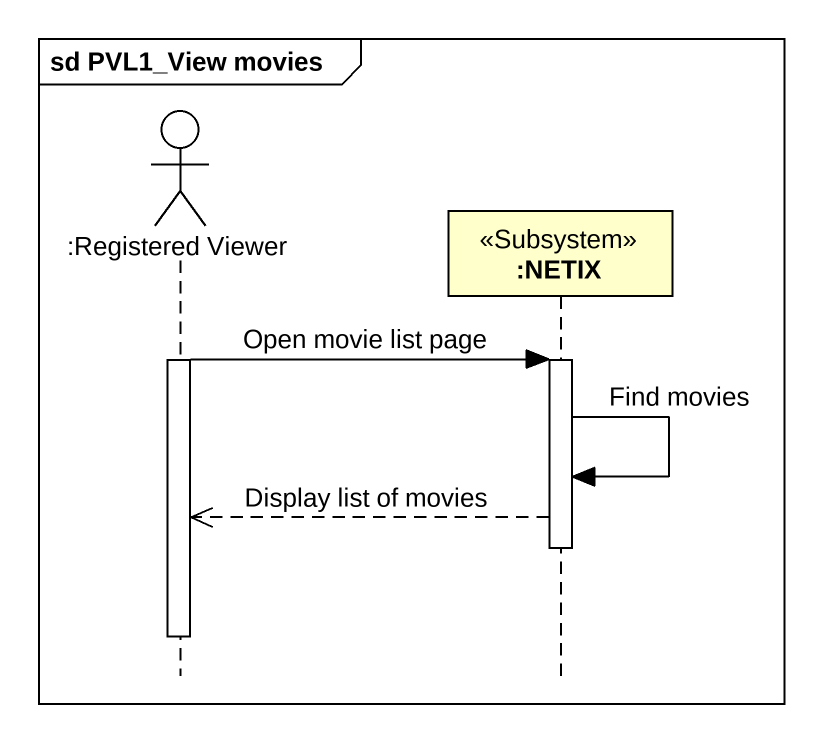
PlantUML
@startuml
mainframe sd PVL1_View movies
hide footbox
actor ":Registered Viewer" as Registered_Viewer
participant ":NETIX" as NETIX <<Subsystem>>

activate Registered_Viewer
Registered_Viewer -> NETIX : Open movie list page
activate NETIX
NETIX -> NETIX : Find movies
NETIX -->> Registered_Viewer : Display list of movies
deactivate NETIX
deactivate Registered_Viewer
@enduml
